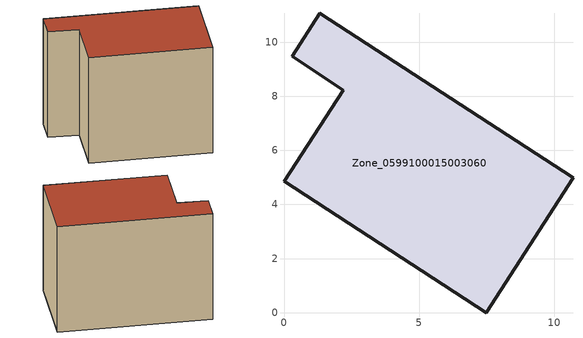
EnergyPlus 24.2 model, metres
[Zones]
Zone_0599100015003060
 floor ground (C_G): 1.33,11.07 10.69,5 7.48,0 0,4.85 2.19,8.23 0.3,9.49 z0.83
 wall outside (C_F): 10.69,5 1.33,11.07 0.3,9.49 2.19,8.23 0,4.85 7.48,0 10.69,5 z0.83:9.48
 roof outside (C_R): 7.48,0 10.69,5 1.33,11.07 0.3,9.49 2.19,8.23 0,4.85 z9.48
[BUILDING]
Pand.0599100015003060: North Axis=0; Terrain=City; Loads Convergence Tolerance Value=0.04; Temperature Convergence Tolerance Value=0.4; Solar Distribution=FullExterior; Maximum Number of Warmup Days=25; Minimum Number of Warmup Days=1
[Site:Location]
Rotterdam.The.Hague.AP_ZH_NLD Design_Conditions: Latitude=51.96; Longitude=4.45; Time Zone=1; Elevation=-4.5
[SITE:GROUNDTEMPERATURE:BUILDINGSURFACE]
18, 18, 18, 18, 18, 18, 18, 18, 18, 18, 18, 18
[MATERIAL] Thermal Absorptance=0.9; Solar Absorptance=0.7; Visible Absorptance=0.7
Name | Roughness | Thickness | Conductivity | Density | Specific Heat
G.TI.1975-1991 | MediumSmooth | 0.15 | 0.288461 | 540 | 1210
F.TI.1975-1991 | Rough | 0.3 | 0.230769 | 1920 | 840
R.TI.1975-1991 | MediumRough | 0.2 | 0.153846 | 1500 | 1000
[CONSTRUCTION]
C_G: G.TI.1975-1991
C_F: F.TI.1975-1991
C_R: R.TI.1975-1991
[ZONE]
Zone_0599100015003060: Type=1; Multiplier=1; Ceiling Height=Autocalculate; Volume=Autocalculate; Floor Area=autocalculate; Part of Total Floor Area=Yes
[ZONEINFILTRATION:DESIGNFLOWRATE]
Infil_Zone_0599100015003060: Zone or ZoneList or Space or SpaceList=Zone_0599100015003060; Schedule=AlwaysOn; Design Flow Rate Calculation Method=Flow/Area; Flow Rate per Floor Area=0.003; Constant Term Coefficient=1; Temperature Term Coefficient=0; Velocity Term Coefficient=0; Velocity Squared Term Coefficient=0
[HVACTEMPLATE:ZONE:IDEALLOADSAIRSYSTEM]
Zone_0599100015003060: Maximum Heating Supply Air Temperature=50; Minimum Cooling Supply Air Temperature=13; Maximum Heating Supply Air Humidity Ratio=0.0156; Minimum Cooling Supply Air Humidity Ratio=0.0077; Heating Limit=NoLimit; Cooling Limit=NoLimit; Dehumidification Control Type=ConstantSensibleHeatRatio; Cooling Sensible Heat Ratio=0.7; Dehumidification Setpoint=60; Humidification Control Type=None; Humidification Setpoint=30; Outdoor Air Method=None; Outdoor Air Flow Rate per Person=0.00944; Outdoor Air Flow Rate per Zone Floor Area=0; Outdoor Air Flow Rate per Zone=0; Demand Controlled Ventilation Type=None; Outdoor Air Economizer Type=NoEconomizer; Heat Recovery Type=None; Sensible Heat Recovery Effectiveness=0.7; Latent Heat Recovery Effectiveness=0.65
[ZONECONTROL:THERMOSTAT]
ThermostatControl_Zone_0599100015003060: Zone or ZoneList=Zone_0599100015003060; Control Type Schedule=DualSetpointControlType; Control 1=Thermostat_Zone_0599100015003060; Temperature Difference Between Cutout And Setpoint=0
[THERMOSTATSETPOINT:DUALSETPOINT]
Thermostat_Zone_0599100015003060: Heating Setpoint Temperature Schedule=HeatingSetpoint_Zone_0599100015003060; Cooling Setpoint Temperature Schedule=CoolingSetpoint_Zone_0599100015003060
[SCHEDULE:COMPACT]
HeatingSetpoint_Zone_0599100015003060: Through: 12/31, For: AllDays, Until: 24:00, 21
CoolingSetpoint_Zone_0599100015003060: Through: 12/31, For: AllDays, Until: 24:00, 24
DualSetpointControlType: Through: 12/31, For: AllDays, Until: 24:00, 4
AlwaysOn: Through: 12/31, For: AllDays, Until: 24:00, 1
